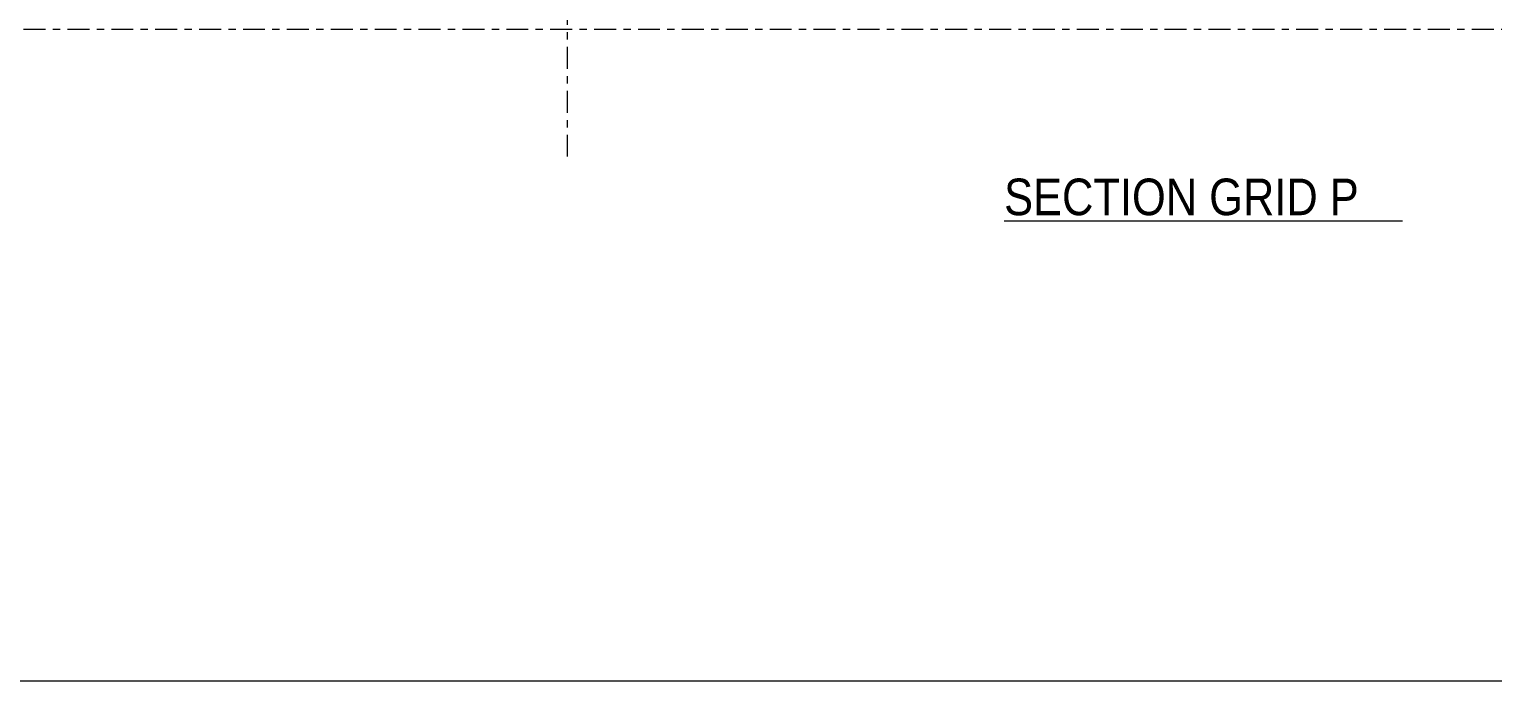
# Model space of a CAD drawing. Header units: millimetres. Extents: x -94 to 729, y -75 to 499.
# Drawn here: x 116.8 to 316.9, y -74.7 to 14.3 of the extents above; entities that cross this region are included whole.
import ezdxf

# ---------------------------------------------------------------- set-up
doc = ezdxf.new("R2010")
doc.units = ezdxf.units.MM
doc.linetypes.add('XKITLINE00', pattern=[0])
doc.linetypes.add('XKITLINE03', pattern=[6, 3, -1, 1, -1])
for name, color, linetype, lineweight in [('DrawingSheet', 5, 'Continuous', 0), ('OtherObjectType', 7, 'Continuous', 0), ('S-grid', 1, 'Continuous', 0)]:
    doc.layers.add(name, color=color, linetype=linetype, lineweight=lineweight)
doc.styles.add('ARIAL', font='ARIAL.TTF')

# ---------------------------------------------------------------- blocks, each defined once
blk = doc.blocks.new('*A546')
at = {"layer": 'DrawingSheet', "color": 5, "linetype": 'XKITLINE00', "lineweight": 0}
blk.add_line((-91.23, -74.7), (728.77, -74.7), dxfattribs=at)
blk = doc.blocks.new('*A551')
at = {"layer": 'S-grid', "color": 1, "linetype": 'XKITLINE03', "lineweight": 0}
blk.add_line((-10, 14.29), (588.78, 14.29), dxfattribs=at)
blk = doc.blocks.new('*A597')
at = {"layer": 'OtherObjectType', "color": 5, "linetype": 'XKITLINE00', "lineweight": 0}
blk.add_line((250.05, -11.86), (304.5, -11.86), dxfattribs=at)
at = {"layer": 'OtherObjectType', "color": 7, "style": 'ARIAL', "width": 0.85}
blk.add_text('SECTION GRID P', height=5, dxfattribs=at).set_placement((250.05, -11.11))
blk = doc.blocks.new('*A772')
at = {"layer": 'S-grid', "color": 1, "linetype": 'XKITLINE03', "lineweight": 0}
blk.add_line((190.36, -3.11), (190.36, 115.01), dxfattribs=at)
at = {"layer": 'S-grid', "color": 3, "style": 'ARIAL', "width": 0.85}
blk.add_text("8'", height=3, dxfattribs=at).set_placement((188.86, 116.01))

msp = doc.modelspace()

# ---------------------------------------------------------------- block references
at = {"lineweight": 0}
for name in ['*A546', '*A772', '*A551', '*A597']:
    msp.add_blockref(name, (0, 0), dxfattribs=at)

doc.saveas('drawing.dxf')
